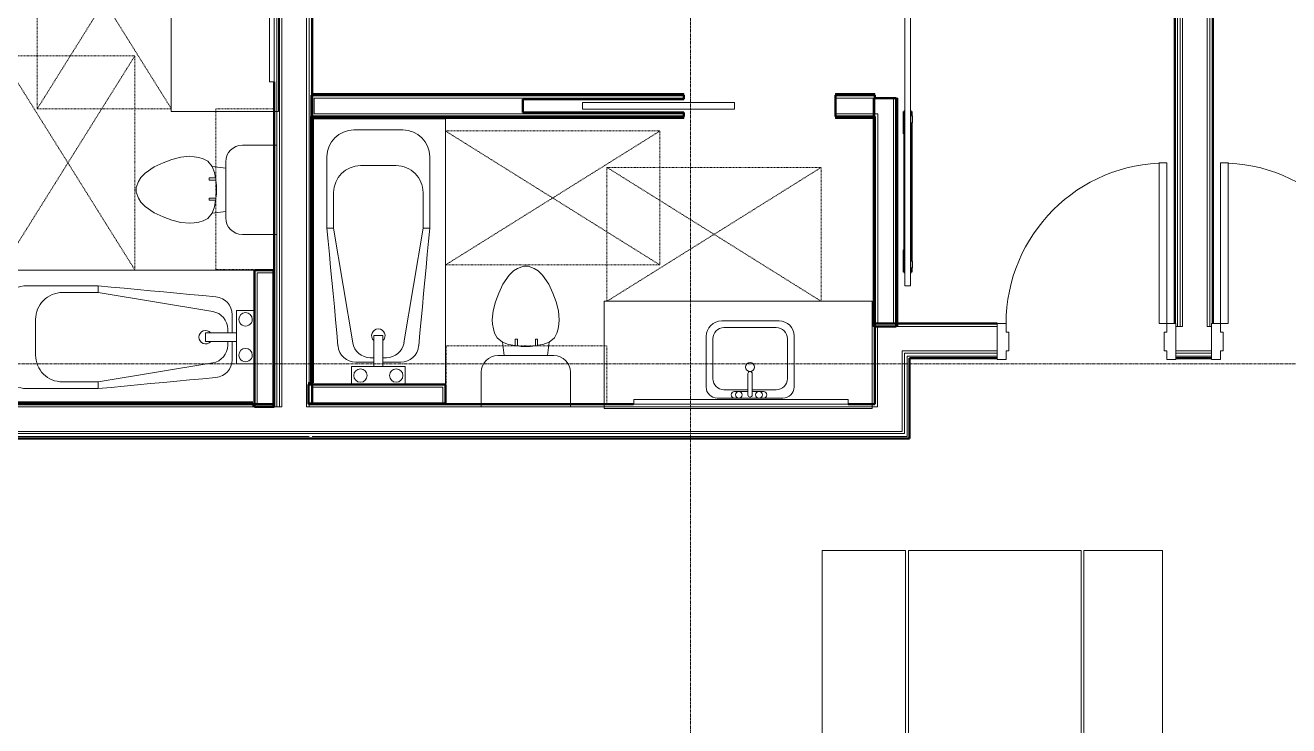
# Model space of a CAD drawing. Header units: inches. Extents: x -4218 to -1830, y 9756 to 12426.
# Drawn here: x -2976.3 to -2693.4, y 10386.1 to 10543 of the extents above; entities that cross this region are included whole.
import ezdxf

# ---------------------------------------------------------------- set-up
doc = ezdxf.new("R2010")
doc.units = ezdxf.units.IN
doc.header["$MEASUREMENT"] = 0
doc.linetypes.add('Dash', pattern=[0.25, 0.125, -0.125])
doc.linetypes.add('Grid Line 1_2_', pattern=[0.875, 0.5, -0.125, 0.125, -0.125])
for name, color, linetype, lineweight in [('0-1', 7, 'Continuous', 5), ('0-2', 252, 'Continuous', 9), ('0-3', 7, 'Continuous', 9), ('A-DOOR-1', 7, 'Continuous', 9), ('A-DOOR-2', 50, 'Continuous', 20), ('A-DOOR-3', 250, 'Continuous', 50), ('A-DOOR-FRAM-1', 50, 'Continuous', 20), ('A-FLOR-3', 7, 'Continuous', 9), ('A-GENM-HDLN-1', 7, 'Dash', 9), ('A-GENM-HDLN-2', 252, 'Dash', 9), ('A-WALL-1', 250, 'Continuous', 50), ('A-WALL-2', 10, 'Continuous', 13), ('A-WALL-3', 253, 'Continuous', 9), ('A-WALL-4', 254, 'Continuous', 9), ('A-WALL-5', 252, 'Continuous', 9), ('A-WALL-6', 7, 'Continuous', 9), ('I-WALL-1', 250, 'Continuous', 50), ('I-WALL-2', 254, 'Continuous', 9), ('I-WALL-3', 253, 'Continuous', 9), ('I-WALL-4', 252, 'Continuous', 9), ('P-SANR-FIXT-1', 7, 'Continuous', 9), ('P-SANR-FIXT-2', 252, 'Continuous', 9), ('P-SANR-FIXT-3', 253, 'Continuous', 9), ('P-SANR-FIXT-5', 254, 'Continuous', 9), ('Q-CASE-2', 252, 'Continuous', 9), ('Q-CASE-3', 7, 'Continuous', 9), ('Q-CASE-5', 254, 'Continuous', 9), ('Q-CASE-6', 7, 'Dash', 9), ('S-GRID-1', 1, 'Grid Line 1_2_', 9)]:
    doc.layers.add(name, color=color, linetype=linetype, lineweight=lineweight)

# ---------------------------------------------------------------- blocks, each defined once
blk = doc.blocks.new('Basic Wall _ INT - W4BØF - _5_8 GYP - 2X4 WOOD_BATT_ - 5_8 GYP_ - ___-2701679-BACKGROUND - 1ST FLOOR')
at = {"layer": 'A-WALL-3'}
for p, q in [((-2786.49, 10566.01), (-2786.2, 10566.01)), ((-2786.2, 10566.01), (-2786.19, 10566.01)), ((-2786.2, 10566.01), (-2786.2, 10566.01)), ((-2786.19, 10566.01), (-2786.14, 10566.01)), ((-2786.42, 10565.86), (-2786.42, 10565.81)), ((-2786.42, 10565.79), (-2786.42, 10565.72)), ((-2786.42, 10565.69), (-2786.42, 10565.6)), ((-2786.49, 10526.66), (-2786.28, 10526.66)), ((-2786.42, 10526.66), (-2786.42, 10523.16)), ((-2786.28, 10526.66), (-2786.2, 10526.66)), ((-2786.2, 10526.66), (-2786.12, 10526.66)), ((-2786.2, 10526.66), (-2786.2, 10526.66)), ((-2786.12, 10526.66), (-2786.07, 10526.66)), ((-2786.07, 10522.54), (-2786.07, 10526.66)), ((-2786.42, 10523.14), (-2786.42, 10522.54)), ((-2786.42, 10522.39), (-2786.42, 10522.34)), ((-2786.42, 10522.34), (-2786.42, 10522.25)), ((-2786.42, 10522.25), (-2786.42, 10522.13)), ((-2786.07, 10475.54), (-2786.12, 10475.54)), ((-2786.07, 10475.54), (-2786.07, 10476.14))]:
    blk.add_line(p, q, dxfattribs=at)
at = {"layer": 'A-WALL-4'}
for p, q in [((-2786.42, 10566.01), (-2786.49, 10566.01)), ((-2786.28, 10566.01), (-2786.42, 10566.01)), ((-2786.21, 10566.01), (-2786.28, 10566.01)), ((-2786.07, 10566.01), (-2786.1, 10566.01)), ((-2786.42, 10526.66), (-2786.49, 10526.66)), ((-2786.28, 10526.66), (-2786.42, 10526.66)), ((-2786.21, 10526.66), (-2786.28, 10526.66)), ((-2786.07, 10526.66), (-2786.1, 10526.66)), ((-2786.1, 10475.54), (-2786.07, 10475.54))]:
    blk.add_line(p, q, dxfattribs=at)
at = {"layer": 'A-WALL-5'}
for p, q in [((-2786.14, 10566.01), (-2786.12, 10566.01)), ((-2786.12, 10566.01), (-2786.07, 10566.01)), ((-2786.07, 10562.66), (-2786.07, 10566.01)), ((-2786.49, 10565.86), (-2786.49, 10565.81)), ((-2786.49, 10565.79), (-2786.49, 10565.72)), ((-2786.49, 10565.7), (-2786.49, 10565.6)), ((-2786.42, 10565.6), (-2786.42, 10562.66)), ((-2786.49, 10562.66), (-2786.42, 10562.66)), ((-2786.42, 10562.66), (-2786.28, 10562.66)), ((-2786.28, 10562.66), (-2786.21, 10562.66)), ((-2786.1, 10562.66), (-2786.07, 10562.66)), ((-2786.49, 10526.66), (-2786.49, 10523.16)), ((-2786.2, 10526.66), (-2786.2, 10523.16)), ((-2786.49, 10523.14), (-2786.49, 10522.54)), ((-2786.49, 10522.39), (-2786.49, 10522.34)), ((-2786.49, 10522.34), (-2786.49, 10522.25)), ((-2786.49, 10522.25), (-2786.49, 10522.13)), ((-2786.42, 10522.13), (-2786.42, 10475.54)), ((-2786.2, 10523.16), (-2786.2, 10522.54)), ((-2786.07, 10476.16), (-2786.07, 10522.54)), ((-2786.49, 10475.54), (-2786.42, 10475.54)), ((-2786.42, 10475.54), (-2786.28, 10475.54)), ((-2786.28, 10475.54), (-2786.21, 10475.54))]:
    blk.add_line(p, q, dxfattribs=at)
at = {"layer": 'A-WALL-6'}
for p, q in [((-2786.2, 10566.01), (-2786.2, 10562.66)), ((-2786.49, 10565.6), (-2786.49, 10562.66)), ((-2786.2, 10562.66), (-2786.49, 10562.66)), ((-2786.12, 10562.66), (-2786.2, 10562.66)), ((-2786.07, 10562.66), (-2786.12, 10562.66)), ((-2786.49, 10522.13), (-2786.49, 10475.54)), ((-2786.2, 10522.54), (-2786.2, 10475.54)), ((-2786.2, 10475.54), (-2786.49, 10475.54)), ((-2786.12, 10475.54), (-2786.2, 10475.54))]:
    blk.add_line(p, q, dxfattribs=at)
blk = doc.blocks.new('Basic Wall _ INT - W4BØF - _5_8 GYP - 2X4 WOOD_BATT_ - 5_8 GYP_ - ___-2701680-BACKGROUND - 1ST FLOOR')
at = {"layer": 'A-WALL-3'}
for p, q in [((-2781.26, 10566.01), (-2781.24, 10566.01)), ((-2781.24, 10566.01), (-2781.2, 10566.01)), ((-2781.2, 10566.01), (-2781.2, 10566.01)), ((-2781.2, 10566.01), (-2780.91, 10566.01)), ((-2780.97, 10565.78), (-2780.97, 10565.72)), ((-2780.97, 10565.68), (-2780.97, 10565.6)), ((-2781.32, 10475.54), (-2781.32, 10476.16)), ((-2781.28, 10475.54), (-2781.32, 10475.54)), ((-2781.22, 10475.54), (-2781.28, 10475.54)), ((-2781.21, 10475.54), (-2781.22, 10475.54)), ((-2781.2, 10475.54), (-2781.21, 10475.54)), ((-2781.18, 10475.54), (-2781.2, 10475.54)), ((-2781.12, 10475.54), (-2781.18, 10475.54)), ((-2780.91, 10475.54), (-2781.12, 10475.54)), ((-2780.97, 10476.16), (-2780.97, 10475.54))]:
    blk.add_line(p, q, dxfattribs=at)
at = {"layer": 'A-WALL-4'}
for p, q in [((-2781.3, 10566.01), (-2781.32, 10566.01)), ((-2781.12, 10566.01), (-2781.18, 10566.01)), ((-2780.97, 10566.01), (-2781.12, 10566.01)), ((-2780.91, 10566.01), (-2780.97, 10566.01)), ((-2781.32, 10475.54), (-2781.3, 10475.54)), ((-2781.18, 10475.54), (-2781.12, 10475.54)), ((-2781.12, 10475.54), (-2780.97, 10475.54)), ((-2780.97, 10475.54), (-2780.91, 10475.54))]:
    blk.add_line(p, q, dxfattribs=at)
at = {"layer": 'A-WALL-5'}
for p, q in [((-2781.32, 10566.01), (-2781.28, 10566.01)), ((-2781.32, 10562.66), (-2781.32, 10566.01)), ((-2781.28, 10566.01), (-2781.26, 10566.01)), ((-2780.97, 10565.6), (-2780.97, 10562.66)), ((-2780.91, 10565.78), (-2780.91, 10565.72)), ((-2780.91, 10565.68), (-2780.91, 10565.6)), ((-2781.32, 10562.66), (-2781.3, 10562.66)), ((-2781.18, 10562.66), (-2781.12, 10562.66)), ((-2781.12, 10562.66), (-2780.97, 10562.66)), ((-2780.97, 10562.66), (-2780.91, 10562.66)), ((-2781.3, 10526.66), (-2781.32, 10526.66)), ((-2781.32, 10476.16), (-2781.32, 10526.66)), ((-2781.12, 10526.66), (-2781.18, 10526.66)), ((-2780.97, 10526.66), (-2781.12, 10526.66)), ((-2780.91, 10526.66), (-2780.97, 10526.66)), ((-2780.97, 10526.66), (-2780.97, 10476.16)), ((-2781.2, 10475.54), (-2781.2, 10476.16)), ((-2780.91, 10476.16), (-2780.91, 10475.54))]:
    blk.add_line(p, q, dxfattribs=at)
at = {"layer": 'A-WALL-6'}
for p, q in [((-2781.2, 10562.66), (-2781.2, 10566.01)), ((-2780.91, 10565.6), (-2780.91, 10562.66)), ((-2781.28, 10562.66), (-2781.32, 10562.66)), ((-2781.2, 10562.66), (-2781.28, 10562.66)), ((-2780.91, 10562.66), (-2781.2, 10562.66)), ((-2781.32, 10526.66), (-2781.28, 10526.66)), ((-2781.28, 10526.66), (-2781.2, 10526.66)), ((-2781.2, 10476.16), (-2781.2, 10526.66)), ((-2781.2, 10526.66), (-2780.91, 10526.66)), ((-2780.91, 10526.66), (-2780.91, 10476.16))]:
    blk.add_line(p, q, dxfattribs=at)
blk = doc.blocks.new('Basic Wall _ INT - W4BØF - _5_8 GYP - 2X4 WOOD_BATT_ - 5_8 GYP_ - ___-2701682-BACKGROUND - 1ST FLOOR')
at = {"layer": 'A-WALL-3'}
for p, q in [((-2786.49, 10522.19), (-2786.38, 10522.19)), ((-2786.37, 10522.19), (-2786.28, 10522.19)), ((-2786.28, 10522.19), (-2786.22, 10522.19)), ((-2786.07, 10522.48), (-2786.07, 10522.42)), ((-2786.07, 10522.42), (-2786.07, 10522.41)), ((-2786.07, 10522.41), (-2786.07, 10522.13))]:
    blk.add_line(p, q, dxfattribs=at)
at = {"layer": 'A-WALL-4'}
for p, q in [((-2786.07, 10522.52), (-2786.07, 10522.54)), ((-2786.07, 10522.34), (-2786.07, 10522.4)), ((-2786.07, 10522.19), (-2786.07, 10522.33)), ((-2786.07, 10522.13), (-2786.07, 10522.19))]:
    blk.add_line(p, q, dxfattribs=at)
at = {"layer": 'A-WALL-5'}
for p, q in [((-2828.87, 10522.54), (-2882.23, 10522.54)), ((-2882.23, 10522.19), (-2828.87, 10522.19)), ((-2828.87, 10522.52), (-2828.87, 10522.54)), ((-2828.87, 10522.34), (-2828.87, 10522.4)), ((-2828.87, 10522.19), (-2828.87, 10522.33)), ((-2828.87, 10522.13), (-2828.87, 10522.19)), ((-2794.87, 10522.54), (-2794.87, 10522.52)), ((-2786.07, 10522.54), (-2794.87, 10522.54)), ((-2794.87, 10522.4), (-2794.87, 10522.34)), ((-2794.87, 10522.33), (-2794.87, 10522.19)), ((-2794.87, 10522.19), (-2794.87, 10522.13)), ((-2794.87, 10522.19), (-2786.49, 10522.19)), ((-2786.49, 10522.13), (-2786.38, 10522.13)), ((-2786.37, 10522.13), (-2786.28, 10522.13)), ((-2786.28, 10522.13), (-2786.22, 10522.13)), ((-2786.07, 10522.54), (-2786.07, 10522.5)), ((-2786.07, 10522.5), (-2786.07, 10522.48))]:
    blk.add_line(p, q, dxfattribs=at)
at = {"layer": 'A-WALL-6'}
for p, q in [((-2882.23, 10522.41), (-2828.87, 10522.41)), ((-2882.23, 10522.13), (-2828.87, 10522.13)), ((-2828.87, 10522.54), (-2828.87, 10522.5)), ((-2828.87, 10522.5), (-2828.87, 10522.41)), ((-2828.87, 10522.41), (-2828.87, 10522.13)), ((-2794.87, 10522.5), (-2794.87, 10522.54)), ((-2794.87, 10522.41), (-2794.87, 10522.5)), ((-2794.87, 10522.41), (-2786.07, 10522.41)), ((-2794.87, 10522.13), (-2794.87, 10522.41)), ((-2794.87, 10522.13), (-2786.49, 10522.13))]:
    blk.add_line(p, q, dxfattribs=at)
blk = doc.blocks.new('Basic Wall _ INT - W4BØF - _5_8 GYP - 2X4 WOOD_BATT_ - 5_8 GYP_ - ___-2701681-BACKGROUND - 1ST FLOOR')
at = {"layer": 'A-WALL-3'}
for p, q in [((-2912.2, 10527.7), (-2912.2, 10527.64)), ((-2912.2, 10527.64), (-2912.2, 10527.5)), ((-2912.2, 10527.64), (-2912.07, 10527.64)), ((-2912.2, 10527.49), (-2912.2, 10527.43)), ((-2912.2, 10527.31), (-2912.2, 10527.29)), ((-2912.07, 10527.29), (-2912.2, 10527.29))]:
    blk.add_line(p, q, dxfattribs=at)
at = {"layer": 'A-WALL-5'}
for p, q in [((-2912.2, 10527.41), (-2912.2, 10527.7)), ((-2912.2, 10527.7), (-2912.07, 10527.7)), ((-2912.07, 10527.41), (-2912.2, 10527.41)), ((-2912.2, 10527.33), (-2912.2, 10527.41)), ((-2912.2, 10527.29), (-2912.2, 10527.33)), ((-2912.07, 10527.64), (-2828.87, 10527.64)), ((-2828.87, 10527.29), (-2912.07, 10527.29)), ((-2828.87, 10527.64), (-2828.87, 10527.7)), ((-2828.87, 10527.5), (-2828.87, 10527.64)), ((-2828.87, 10527.43), (-2828.87, 10527.49)), ((-2828.87, 10527.29), (-2828.87, 10527.31)), ((-2794.87, 10527.7), (-2794.87, 10527.64)), ((-2794.87, 10527.64), (-2794.87, 10527.5)), ((-2794.87, 10527.64), (-2786.07, 10527.64)), ((-2794.87, 10527.49), (-2794.87, 10527.43)), ((-2794.87, 10527.31), (-2794.87, 10527.29)), ((-2786.07, 10527.29), (-2794.87, 10527.29)), ((-2786.07, 10527.64), (-2786.07, 10527.7)), ((-2786.07, 10527.5), (-2786.07, 10527.64)), ((-2786.07, 10527.43), (-2786.07, 10527.49)), ((-2786.07, 10527.29), (-2786.07, 10527.31))]:
    blk.add_line(p, q, dxfattribs=at)
at = {"layer": 'A-WALL-6'}
for p, q in [((-2912.07, 10527.7), (-2828.87, 10527.7)), ((-2828.87, 10527.41), (-2912.07, 10527.41)), ((-2828.87, 10527.7), (-2828.87, 10527.41)), ((-2828.87, 10527.41), (-2828.87, 10527.33)), ((-2828.87, 10527.33), (-2828.87, 10527.29)), ((-2794.87, 10527.41), (-2794.87, 10527.7)), ((-2794.87, 10527.7), (-2786.07, 10527.7)), ((-2786.07, 10527.41), (-2794.87, 10527.41)), ((-2794.87, 10527.33), (-2794.87, 10527.41)), ((-2794.87, 10527.29), (-2794.87, 10527.33)), ((-2786.07, 10527.7), (-2786.07, 10527.41)), ((-2786.07, 10527.41), (-2786.07, 10527.33)), ((-2786.07, 10527.33), (-2786.07, 10527.29))]:
    blk.add_line(p, q, dxfattribs=at)
blk = doc.blocks.new('BARN - FLUSH - 3-0 x 7-0 BARN DOOR-2961666-BACKGROUND - 1ST FLOOR')
at = {"layer": 'A-DOOR-1'}
for p, q in [((21, -4.32), (-60, -4.32)), ((-60, -4.95), (-60, -4.32)), ((-60, -5.57), (-60, -4.95)), ((-60, -5.57), (21, -5.57)), ((-52, -4.07), (-26, -4.07)), ((21, -4.32), (21, -4.95)), ((21, -4.95), (21, -5.57)), ((-54.5, -5.67), (-56, -5.67)), ((-56, -5.67), (-56, -6)), ((-54.5, -6), (-56, -6)), ((-54.5, -6), (-54.5, -5.67)), ((-23.5, -6), (-23.5, -5.67)), ((-22, -5.67), (-23.5, -5.67)), ((-22, -6), (-23.5, -6)), ((-22, -5.67), (-22, -6))]:
    blk.add_line(p, q, dxfattribs=at)
at = {"layer": 'A-DOOR-3'}
for p, q in [((-52, -4.07), (-57, -4.07)), ((-57, -4.07), (-57, -4.32)), ((-57, -5.57), (-57, -5.82)), ((-52, -4.33), (-52, -4.07)), ((-21, -4.07), (-26, -4.07)), ((-26, -4.07), (-26, -4.32)), ((-21, -4.32), (-21, -4.07)), ((-21, -5.82), (-21, -5.57)), ((-57, -5.82), (-56, -5.82)), ((-54.5, -5.82), (-23.5, -5.82)), ((-22, -5.82), (-21, -5.82))]:
    blk.add_line(p, q, dxfattribs=at)
blk = doc.blocks.new('POCKET - FLUSH - 2-10 x 6-8-2882530-BACKGROUND - 1ST FLOOR')
at = {"layer": 'A-DOOR-2'}
for p, q in [((-39.67, -0.75), (-39.67, 0.75)), ((-39.67, 0.75), (-5.67, 0.75)), ((-5.67, 0.75), (-5.67, -0.75)), ((-5.67, -0.75), (-39.67, -0.75))]:
    blk.add_line(p, q, dxfattribs=at)
blk = doc.blocks.new('Toilet-Domestic-3D - Toilet-Domestic-3D-V116-BACKGROUND - 1ST FLOOR')
at = {"layer": 'P-SANR-FIXT-1'}
for p, q in [((-9.98, 11.75), (-9.98, 18.85)), ((9.98, 18.85), (9.98, 11.75)), ((6.25, 8.02), (-6.25, 8.02)), ((-4.86, 8.02), (-5.21, 5)), ((-2.65, 5.71), (-3.84, 5.5)), ((-1, 6), (-2.16, 5.8)), ((1, 6), (-1, 6)), ((1.85, 5.85), (1, 6)), ((3.84, 5.5), (2.34, 5.76)), ((4.86, 8.02), (5.21, 5)), ((-6.97, 3), (-7.24, 2)), ((-6.4, 4), (-6.97, 3)), ((-5.21, 5), (-6.4, 4)), ((-3.84, 5.5), (-5.21, 5)), ((5.21, 5), (3.84, 5.5)), ((6.4, 4), (5.21, 5)), ((6.97, 3), (6.4, 4)), ((7.24, 2), (6.97, 3)), ((-7.41, 1), (-7.5, 0)), ((-7.24, 2), (-7.41, 1)), ((7.41, 1), (7.24, 2)), ((7.5, 0), (7.41, 1)), ((-7.5, 0), (-7.33, -1.99)), ((-7.33, -1.99), (-6.79, -4)), ((6.79, -4), (7.33, -1.99)), ((7.33, -1.99), (7.5, 0)), ((-6.79, -4), (-6.06, -6)), ((6.06, -6), (6.79, -4)), ((-6.06, -6), (-5.13, -8)), ((-5.13, -8), (-3.74, -10)), ((3.74, -10), (5.13, -8)), ((5.13, -8), (6.06, -6)), ((-3.74, -10), (-2.74, -11)), ((-2.74, -11), (-1.87, -11.5)), ((1.87, -11.5), (2.74, -11)), ((2.74, -11), (3.74, -10)), ((-1.87, -11.5), (-0.5, -12)), ((-0.5, -12), (0.5, -12)), ((0.5, -12), (1.87, -11.5))]:
    blk.add_line(p, q, dxfattribs=at)
for centre, start, end in [((-6.25, 11.75), 180, 270), ((6.25, 11.75), 270, 360)]:
    blk.add_arc(centre, 3.73, start, end, dxfattribs=at)
at = {"layer": 'P-SANR-FIXT-2'}
for p, q in [((-9.98, 18.85), (-9.98, 19.48)), ((9.98, 19.48), (9.98, 18.85))]:
    blk.add_line(p, q, dxfattribs=at)
at = {"layer": 'P-SANR-FIXT-3'}
blk.add_line((-9.98, 19.48), (9.98, 19.48), dxfattribs=at)
blk = doc.blocks.new('Bath Vanity - Bath Vanity 60_-3150019-BACKGROUND - 1ST FLOOR')
at = {"layer": 'Q-CASE-2'}
for p, q in [((-29.26, 1), (-29.26, 0)), ((30.74, 0), (30.74, 1)), ((-29.26, 0), (30.74, 0))]:
    blk.add_line(p, q, dxfattribs=at)
at = {"layer": 'Q-CASE-3'}
for p, q in [((30.74, 24), (-29.26, 24)), ((-29.26, 24), (-29.26, 1)), ((30.74, 1), (30.74, 24))]:
    blk.add_line(p, q, dxfattribs=at)
blk = doc.blocks.new('Bath Tub - Maestro - 60_x30_-V117-BACKGROUND - 1ST FLOOR')
at = {"layer": 'P-SANR-FIXT-1'}
for p, q in [((35, 26.5), (51, 26.5)), ((35, 26.5), (35, 25)), ((35, 25), (9.35, 20.74)), ((43, 25), (35, 25)), ((4, 21), (0.37, 21)), ((4, 16), (4, 21)), ((5, 16), (5, 20.04)), ((49, 11), (49, 19)), ((4, 14), (4, 16)), ((4, 16), (10.94, 16)), ((6, 16.8), (6, 16)), ((10.94, 14), (10.94, 16)), ((4, 9), (4, 14)), ((10.94, 14), (4, 14)), ((5, 9.96), (5, 14)), ((6, 14), (6, 13.2)), ((0.37, 9), (4, 9)), ((9.35, 9.26), (35, 5)), ((35, 3.5), (35, 5)), ((35, 5), (43, 5)), ((51, 3.5), (35, 3.5)), ((0.37, 0), (55.62, 0))]:
    blk.add_line(p, q, dxfattribs=at)
at = {"layer": 'P-SANR-FIXT-1', "flags": 128}
for points in [[(8.63, 24.03), (11.56, 24.3), (14.49, 24.58), (17.42, 24.85), (20.35, 25.13), (23.28, 25.4), (26.21, 25.68), (29.14, 25.95), (32.07, 26.23), (35, 26.5)], [(35, 3.5), (32.07, 3.77), (29.14, 4.05), (26.21, 4.32), (23.28, 4.6), (20.35, 4.87), (17.42, 5.15), (14.49, 5.42), (11.56, 5.7), (8.63, 5.97)]]:
    blk.add_lwpolyline(points, dxfattribs=at)
at = {"layer": 'P-SANR-FIXT-1'}
for centre, radius, start, end in [((51, 20.5), 6, 38.985, 90), ((9, 20.04), 4, 95.3558, 180), ((43, 19), 6, 360, 90), ((2, 19), 1.5, 360, 180), ((10, 16.8), 4, 99.4223, 180), ((2, 19), 1.5, 180, 360), ((10.94, 15), 1.5, 360, 137.9289), ((10.94, 15), 1.5, 222.0711, 360), ((2, 11), 1.5, 360, 180), ((10, 13.2), 4, 180, 260.5777), ((2, 11), 1.5, 180, 360), ((9, 9.96), 4, 180, 264.6442), ((43, 11), 6, 270, 0), ((51, 9.5), 6, 270, 320)]:
    blk.add_arc(centre, radius, start, end, dxfattribs=at)
at = {"layer": 'P-SANR-FIXT-2'}
for p, q in [((0.37, 21), (0, 21)), ((57, 20.5), (57, 9.5)), ((0, 9), (0.37, 9)), ((0, 0), (0.37, 0)), ((55.62, 0), (59.62, 0))]:
    blk.add_line(p, q, dxfattribs=at)
for centre, start, end in [((51, 20.5), 30.198, 38.985), ((51, 20.5), 0, 30), ((51, 9.5), 320.4789, 360)]:
    blk.add_arc(centre, 6, start, end, dxfattribs=at)
at = {"layer": 'P-SANR-FIXT-3'}
for p, q in [((55.62, 30), (0, 30)), ((0, 29.97), (0, 21)), ((60, 0), (60, 29.97)), ((0, 21), (0, 9)), ((0, 9), (0, 0)), ((59.62, 0), (60, 0))]:
    blk.add_line(p, q, dxfattribs=at)
at = {"layer": 'P-SANR-FIXT-5'}
for p, q in [((56.22, 30), (55.62, 30)), ((59.75, 30), (56.25, 30)), ((60, 30), (59.78, 30)), ((0, 21), (0, 9))]:
    blk.add_line(p, q, dxfattribs=at)
blk = doc.blocks.new('ADA Clearances - 30_x48_-V118-BACKGROUND - 1ST FLOOR')
at = {"layer": 'A-GENM-HDLN-1'}
for p, q in [((15, -24), (-15, 24)), ((13.86, 24), (-15, 24)), ((-15, 24), (-15, -24)), ((-15, -24), (13.86, 22.18)), ((15, -24), (15, -6.68)), ((-15, -24), (15, -24))]:
    blk.add_line(p, q, dxfattribs=at)
at = {"layer": 'A-GENM-HDLN-2'}
for p, q in [((13.86, 22.18), (15, 24)), ((15, 24), (13.86, 24)), ((15, -6.68), (15, 24))]:
    blk.add_line(p, q, dxfattribs=at)
blk = doc.blocks.new('ADA Clearances - 30_x48_-V119-BACKGROUND - 1ST FLOOR')
at = {"layer": 'A-GENM-HDLN-1'}
for p, q in [((15, -24), (-15, 24)), ((-15, -24), (15, 24)), ((15, 24), (-15, 24)), ((15, -24), (15, 24)), ((-15, -24), (15, -24))]:
    blk.add_line(p, q, dxfattribs=at)
blk = doc.blocks.new('BATHROOM MIRROR - BATHROOM MIRROR 48_-3123886-BACKGROUND - 1ST FLOOR')
at = {"layer": 'Q-CASE-3'}
for p, q in [((-23.26, -23), (24.74, -23)), ((-23.26, -23), (-23.26, -24)), ((24.74, -24), (-23.26, -24)), ((24.74, -24), (24.74, -23))]:
    blk.add_line(p, q, dxfattribs=at)
at = {"layer": 'Q-CASE-5'}
blk.add_line((21.74, -24), (-20.26, -24), dxfattribs=at)
blk = doc.blocks.new('300 Series Wall Hung Cabinet_326 - 36_-2909953-BACKGROUND - 1ST FLOOR')
at = {"layer": 'Q-CASE-3'}
for p, q in [((-2.01, 14.69), (-2.5, 14.69)), ((-2.5, 14.69), (-2.5, 13.19)), ((-2.01, 13.19), (-2.01, 14.69)), ((2.49, 14.69), (2, 14.69)), ((2, 14.69), (2, 13.19)), ((2.49, 13.19), (2.49, 14.69)), ((-2.01, 13.19), (-2.5, 13.19)), ((2.49, 13.19), (2, 13.19))]:
    blk.add_line(p, q, dxfattribs=at)
at = {"layer": 'Q-CASE-6'}
for p, q in [((-18, 0.19), (-18, 13.19)), ((-18, 13.19), (18, 13.19)), ((18, 13.19), (18, 0.19)), ((18, 0.19), (-18, 0.19))]:
    blk.add_line(p, q, dxfattribs=at)
blk = doc.blocks.new('Basic Wall _ INT - W4FØF - INT - _5_8 GYP - 2X4 WOOD_BATT__ - ___-3084600-BACKGROUND - 1ST FLOOR')
at = {"layer": 'A-WALL-3'}
for p, q in [((-2925.15, 10457.54), (-2925.36, 10457.54)), ((-2925.3, 10458.13), (-2925.3, 10457.54)), ((-2925.09, 10457.54), (-2925.15, 10457.54)), ((-2925.07, 10457.54), (-2925.09, 10457.54)), ((-2924.99, 10457.54), (-2925.07, 10457.54)), ((-2924.95, 10457.54), (-2924.99, 10457.54)), ((-2924.95, 10457.54), (-2924.95, 10458.13))]:
    blk.add_line(p, q, dxfattribs=at)
at = {"layer": 'A-WALL-4'}
for p, q in [((-2925.36, 10457.54), (-2925.3, 10457.54)), ((-2925.3, 10457.54), (-2925.15, 10457.54)), ((-2925.15, 10457.54), (-2925.09, 10457.54)), ((-2924.97, 10457.54), (-2924.95, 10457.54))]:
    blk.add_line(p, q, dxfattribs=at)
at = {"layer": 'A-WALL-5'}
for p, q in [((-2925.3, 10488.16), (-2925.36, 10488.16)), ((-2925.15, 10488.16), (-2925.3, 10488.16)), ((-2925.09, 10488.16), (-2925.15, 10488.16)), ((-2924.95, 10488.16), (-2924.97, 10488.16)), ((-2925.36, 10458.13), (-2925.36, 10457.54)), ((-2925.07, 10458.13), (-2925.07, 10457.54))]:
    blk.add_line(p, q, dxfattribs=at)
at = {"layer": 'A-WALL-6'}
for p, q in [((-2925.36, 10488.16), (-2925.07, 10488.16)), ((-2925.07, 10488.16), (-2924.99, 10488.16)), ((-2924.99, 10488.16), (-2924.95, 10488.16))]:
    blk.add_line(p, q, dxfattribs=at)
blk = doc.blocks.new('M_Sink Vanity-Square - 500 x 440mm-1372835-BACKGROUND - 1ST FLOOR')
at = {"layer": 'P-SANR-FIXT-1'}
for p, q in [((-5.72, 10.23), (7.14, 10.23)), ((-5.22, 8.73), (6.46, 8.73)), ((-9.22, -4.59), (-9.22, 6.73)), ((-7.72, -2.72), (-7.72, 6.23)), ((8.96, 6.23), (8.96, -2.72)), ((10.46, 6.91), (10.46, -4.59)), ((0.12, -6.33), (0.12, -1.59)), ((1.12, -6.33), (1.12, -1.59)), ((0.12, -5.22), (-5.22, -5.22)), ((-2.88, -5.59), (0.12, -5.59)), ((6.46, -5.22), (1.12, -5.22)), ((1.12, -5.59), (3.62, -5.59)), ((7.96, -7.09), (-6.72, -7.09)), ((3.62, -7.09), (-2.88, -7.09))]:
    blk.add_line(p, q, dxfattribs=at)
for centre, radius, start, end in [((-5.72, 6.73), 3.5, 90, 180), ((-5.22, 6.23), 2.5, 90, 180), ((6.46, 6.23), 2.5, 360, 90), ((7.14, 6.91), 3.32, 360, 90), ((0.62, -0.13), 1, 360, 180), ((-5.22, -2.72), 2.5, 180, 270), ((0.62, -0.13), 1, 180, 0), ((0.62, -1.59), 0.5, 360, 180), ((6.46, -2.72), 2.5, 270, 360), ((-6.72, -4.59), 2.5, 180, 270), ((-2.88, -6.34), 0.75, 90, 270), ((-1.88, -6.34), 0.75, 360, 180), ((2.62, -6.34), 0.75, 0, 180), ((3.62, -6.34), 0.75, 270, 90), ((7.96, -4.59), 2.5, 270, 0), ((-1.88, -6.34), 0.75, 180, 0), ((0.62, -6.33), 0.5, 180, 0), ((2.62, -6.34), 0.75, 180, 0)]:
    blk.add_arc(centre, radius, start, end, dxfattribs=at)
blk = doc.blocks.new('Bath Vanity - Bath Vanity 60_-V139-BACKGROUND - 1ST FLOOR')
at = {"layer": 'Q-CASE-2'}
for p, q in [((-29.26, 1), (-29.26, 0)), ((30.74, 0.38), (30.74, 1)), ((30.74, 0), (30.74, 0.35)), ((-29.26, 0), (30.74, 0))]:
    blk.add_line(p, q, dxfattribs=at)
at = {"layer": 'Q-CASE-3'}
for p, q in [((30.74, 24), (-29.26, 24)), ((-29.26, 24), (-29.26, 1)), ((30.74, 1), (30.74, 24))]:
    blk.add_line(p, q, dxfattribs=at)
blk = doc.blocks.new('Bath Tub - Maestro - 60_x30_-V140-BACKGROUND - 1ST FLOOR')
at = {"layer": 'P-SANR-FIXT-1'}
for p, q in [((35, 26.5), (51, 26.5)), ((35, 26.5), (35, 25)), ((35, 25), (9.35, 20.74)), ((43, 25), (35, 25)), ((4, 21), (0.37, 21)), ((4, 16), (4, 21)), ((5, 16), (5, 20.04)), ((57, 20.5), (57, 9.5)), ((49, 11), (49, 19)), ((4, 14), (4, 16)), ((4, 16), (10.94, 16)), ((6, 16.8), (6, 16)), ((10.94, 14), (10.94, 16)), ((4, 9), (4, 14)), ((10.94, 14), (4, 14)), ((5, 9.96), (5, 14)), ((6, 14), (6, 13.2)), ((0.37, 9), (4, 9)), ((9.35, 9.26), (35, 5)), ((35, 3.5), (35, 5)), ((35, 5), (43, 5)), ((51, 3.5), (35, 3.5)), ((0.37, 0), (59.62, 0))]:
    blk.add_line(p, q, dxfattribs=at)
at = {"layer": 'P-SANR-FIXT-1', "flags": 128}
for points in [[(8.63, 24.03), (11.56, 24.3), (14.49, 24.58), (17.42, 24.85), (20.35, 25.13), (23.28, 25.4), (26.21, 25.68), (29.14, 25.95), (32.07, 26.23), (35, 26.5)], [(35, 3.5), (32.07, 3.77), (29.14, 4.05), (26.21, 4.32), (23.28, 4.6), (20.35, 4.87), (17.42, 5.15), (14.49, 5.42), (11.56, 5.7), (8.63, 5.97)]]:
    blk.add_lwpolyline(points, dxfattribs=at)
at = {"layer": 'P-SANR-FIXT-1'}
for centre, radius, start, end in [((51, 20.5), 6, 360, 90), ((9, 20.04), 4, 95.3558, 180), ((43, 19), 6, 360, 90), ((2, 19), 1.5, 360, 180), ((10, 16.8), 4, 99.4223, 180), ((2, 19), 1.5, 180, 360), ((10.94, 15), 1.5, 360, 137.9289), ((10.94, 15), 1.5, 222.0711, 360), ((2, 11), 1.5, 360, 180), ((10, 13.2), 4, 180, 260.5777), ((2, 11), 1.5, 180, 360), ((9, 9.96), 4, 180, 264.6442), ((43, 11), 6, 270, 0), ((51, 9.5), 6, 270, 360)]:
    blk.add_arc(centre, radius, start, end, dxfattribs=at)
at = {"layer": 'P-SANR-FIXT-2'}
for p, q in [((0.37, 21), (0, 21)), ((0, 9), (0.37, 9)), ((0, 0), (0.37, 0)), ((59.62, 0), (60, 0))]:
    blk.add_line(p, q, dxfattribs=at)
at = {"layer": 'P-SANR-FIXT-3'}
for p, q in [((60, 30), (0, 30)), ((0, 29.85), (0, 21)), ((60, 0), (60, 29.84)), ((0, 21), (0, 9)), ((0, 9), (0, 0))]:
    blk.add_line(p, q, dxfattribs=at)
at = {"layer": 'P-SANR-FIXT-5'}
for p, q in [((0, 30), (0, 29.85)), ((60, 29.84), (60, 29.95)), ((0, 21), (0, 9))]:
    blk.add_line(p, q, dxfattribs=at)
blk = doc.blocks.new('ADA Clearances - 30_x48_-V8-BACKGROUND - 1ST FLOOR')
at = {"layer": 'A-GENM-HDLN-1'}
for p, q in [((15, -24), (-15, 24)), ((-15, -24), (15, 24)), ((15, 24), (-15, 24)), ((-15, 24), (-15, -24)), ((15, -24), (15, 24)), ((-15, -24), (15, -24))]:
    blk.add_line(p, q, dxfattribs=at)
blk = doc.blocks.new('Basic Wall _ INT - W4FØF - INT - _5_8 GYP - 2X4 WOOD_BATT__ - ___-3091380-BACKGROUND - 1ST FLOOR')
at = {"layer": 'A-WALL-3'}
for p, q in [((-2912.83, 10462.95), (-2912.83, 10462.89)), ((-2912.83, 10462.89), (-2912.83, 10462.75)), ((-2912.23, 10462.89), (-2912.83, 10462.89)), ((-2912.83, 10462.74), (-2912.83, 10462.68)), ((-2912.83, 10462.56), (-2912.83, 10462.54)), ((-2912.83, 10462.54), (-2912.23, 10462.54))]:
    blk.add_line(p, q, dxfattribs=at)
at = {"layer": 'A-WALL-5'}
for p, q in [((-2912.83, 10462.66), (-2912.83, 10462.95)), ((-2912.23, 10462.95), (-2912.83, 10462.95)), ((-2912.23, 10462.66), (-2912.83, 10462.66)), ((-2912.83, 10462.58), (-2912.83, 10462.66)), ((-2912.83, 10462.54), (-2912.83, 10462.58)), ((-2882.2, 10462.89), (-2882.2, 10462.95)), ((-2882.2, 10462.75), (-2882.2, 10462.89)), ((-2882.2, 10462.68), (-2882.2, 10462.74)), ((-2882.2, 10462.54), (-2882.2, 10462.56))]:
    blk.add_line(p, q, dxfattribs=at)
at = {"layer": 'A-WALL-6'}
for p, q in [((-2882.2, 10462.95), (-2882.2, 10462.66)), ((-2882.2, 10462.66), (-2882.2, 10462.58)), ((-2882.2, 10462.58), (-2882.2, 10462.54))]:
    blk.add_line(p, q, dxfattribs=at)
blk = doc.blocks.new('CTR - 1st Phase - Unit Layouts_rvt-1-BACKGROUND - 1ST FLOOR')
at = {"layer": 'A-WALL-1'}
for p, q in [((-2828.87, 10527.29), (-2912.2, 10527.29)), ((-2912.2, 10527.29), (-2912.2, 10526.66)), ((-2912.2, 10526.66), (-2912.2, 10523.16)), ((-2864.87, 10523.41), (-2864.87, 10526.41)), ((-2864.87, 10526.41), (-2828.87, 10526.41)), ((-2828.87, 10526.41), (-2828.87, 10527.29)), ((-2786.07, 10527.29), (-2794.87, 10527.29)), ((-2794.87, 10527.29), (-2794.87, 10522.54)), ((-2786.07, 10526.66), (-2786.07, 10527.29)), ((-2781.32, 10526.66), (-2786.07, 10526.66)), ((-2781.32, 10475.54), (-2781.32, 10526.66)), ((-2912.23, 10522.54), (-2912.23, 10462.54)), ((-2911.86, 10522.54), (-2912.23, 10522.54)), ((-2912.2, 10523.16), (-2912.2, 10522.54)), ((-2912.2, 10522.54), (-2828.87, 10522.54)), ((-2882.23, 10522.54), (-2911.86, 10522.54)), ((-2911.86, 10462.91), (-2911.86, 10522.16)), ((-2911.86, 10522.16), (-2882.23, 10522.16)), ((-2882.23, 10522.16), (-2882.23, 10522.54)), ((-2828.87, 10523.41), (-2864.87, 10523.41)), ((-2828.87, 10522.54), (-2828.87, 10523.41)), ((-2794.87, 10522.54), (-2786.07, 10522.54)), ((-2786.07, 10522.54), (-2786.07, 10475.54)), ((-2924.95, 10488.16), (-2924.95, 10457.54)), ((-2924.32, 10488.16), (-2924.95, 10488.16)), ((-2920.82, 10488.16), (-2924.32, 10488.16)), ((-2920.57, 10488.16), (-2920.82, 10488.16)), ((-2920.57, 10457.54), (-2920.57, 10488.16)), ((-2786.07, 10475.54), (-2785.45, 10475.54)), ((-2785.45, 10475.54), (-2781.95, 10475.54)), ((-2781.95, 10475.54), (-2781.32, 10475.54)), ((-2882.2, 10462.54), (-2912.83, 10462.54)), ((-2912.83, 10462.54), (-2912.83, 10461.91)), ((-2912.83, 10461.91), (-2912.83, 10458.41)), ((-2912.23, 10462.54), (-2911.86, 10462.54)), ((-2882.2, 10461.91), (-2882.2, 10462.54)), ((-2882.2, 10458.41), (-2882.2, 10461.91)), ((-2925.32, 10458.51), (-2984.57, 10458.51)), ((-2924.95, 10458.13), (-2924.95, 10458.51)), ((-2912.83, 10458.41), (-2912.83, 10458.16)), ((-2882.2, 10458.16), (-2882.2, 10458.41)), ((-2984.95, 10458.13), (-2924.95, 10458.13)), ((-2924.95, 10457.54), (-2924.32, 10457.54)), ((-2924.32, 10457.54), (-2920.82, 10457.54)), ((-2920.82, 10457.54), (-2920.57, 10457.54)), ((-2912.83, 10458.16), (-2882.2, 10458.16))]:
    blk.add_line(p, q, dxfattribs=at)
at = {"layer": 'A-WALL-2'}
for p, q in [((-2911.58, 10526.66), (-2911.58, 10523.16)), ((-2911.58, 10526.66), (-2828.87, 10526.66)), ((-2794.87, 10526.66), (-2786.07, 10526.66)), ((-2781.95, 10526.66), (-2781.95, 10476.16)), ((-2911.58, 10523.16), (-2828.87, 10523.16)), ((-2794.87, 10523.16), (-2786.07, 10523.16)), ((-2786.07, 10523.16), (-2785.45, 10523.16)), ((-2785.45, 10523.16), (-2785.45, 10476.16)), ((-2924.32, 10458.16), (-2924.32, 10487.54)), ((-2920.82, 10487.54), (-2924.32, 10487.54)), ((-2920.82, 10488.16), (-2920.82, 10487.54)), ((-2920.82, 10487.54), (-2920.82, 10488.16)), ((-2920.82, 10458.16), (-2920.82, 10487.54)), ((-2785.45, 10476.16), (-2781.95, 10476.16)), ((-2912.2, 10461.91), (-2912.2, 10458.41)), ((-2912.2, 10461.91), (-2882.83, 10461.91)), ((-2882.83, 10458.41), (-2882.83, 10461.91)), ((-2912.2, 10458.41), (-2912.83, 10458.41)), ((-2912.83, 10458.41), (-2912.2, 10458.41)), ((-2912.2, 10458.41), (-2882.83, 10458.41)), ((-2882.2, 10458.41), (-2882.83, 10458.41)), ((-2882.83, 10458.41), (-2882.2, 10458.41)), ((-2924.32, 10458.16), (-2920.82, 10458.16)), ((-2920.82, 10458.16), (-2920.82, 10457.54)), ((-2920.82, 10457.54), (-2920.82, 10458.16))]:
    blk.add_line(p, q, dxfattribs=at)
at = {"layer": 'A-WALL-3'}
for p, q in [((-2912.2, 10522.54), (-2912.2, 10527.29)), ((-2828.87, 10527.29), (-2912.07, 10527.29)), ((-2786.07, 10527.29), (-2794.87, 10527.29)), ((-2781.32, 10476.16), (-2781.32, 10526.66)), ((-2912.23, 10522.54), (-2912.23, 10462.54)), ((-2912.07, 10522.54), (-2911.86, 10522.54)), ((-2882.23, 10522.54), (-2911.86, 10522.54)), ((-2882.23, 10522.54), (-2828.87, 10522.54)), ((-2794.87, 10522.54), (-2786.49, 10522.54)), ((-2786.07, 10522.13), (-2786.07, 10476.16)), ((-2920.57, 10458.16), (-2920.57, 10488.16)), ((-2912.83, 10458.16), (-2912.83, 10462.54)), ((-2911.86, 10462.54), (-2912.08, 10462.54)), ((-2924.95, 10458.51), (-2924.95, 10458.16)), ((-2980.57, 10458.13), (-2924.95, 10458.13)), ((-2912.83, 10458.16), (-2882.2, 10458.16))]:
    blk.add_line(p, q, dxfattribs=at)
at = {"layer": 'A-WALL-4'}
for p, q in [((-2912.07, 10527.29), (-2912.2, 10527.29)), ((-2912.19, 10522.54), (-2912.07, 10522.54)), ((-2786.49, 10522.54), (-2786.38, 10522.54)), ((-2786.37, 10522.54), (-2786.28, 10522.54)), ((-2786.28, 10522.54), (-2786.22, 10522.54)), ((-2786.07, 10522.39), (-2786.07, 10522.13)), ((-2786.07, 10476.14), (-2786.07, 10475.54)), ((-2785.47, 10475.54), (-2786.07, 10475.54)), ((-2781.32, 10475.54), (-2785.45, 10475.54)), ((-2781.32, 10475.54), (-2781.32, 10476.16)), ((-2912.23, 10462.54), (-2912.83, 10462.54)), ((-2912.08, 10462.54), (-2912.23, 10462.54)), ((-2924.95, 10458.13), (-2924.95, 10457.54)), ((-2920.57, 10457.54), (-2924.95, 10457.54)), ((-2920.57, 10457.54), (-2920.57, 10458.16))]:
    blk.add_line(p, q, dxfattribs=at)
at = {"layer": 'A-WALL-5'}
for p, q in [((-2828.87, 10526.41), (-2864.87, 10526.41)), ((-2864.87, 10526.41), (-2864.87, 10523.41)), ((-2828.87, 10527.29), (-2828.87, 10526.41)), ((-2794.87, 10522.54), (-2794.87, 10527.29)), ((-2786.07, 10527.29), (-2786.07, 10526.66)), ((-2786.07, 10526.66), (-2781.32, 10526.66)), ((-2911.86, 10462.91), (-2911.86, 10522.16)), ((-2911.86, 10522.16), (-2882.23, 10522.16)), ((-2882.23, 10522.54), (-2882.23, 10522.16)), ((-2864.87, 10523.41), (-2828.87, 10523.41)), ((-2828.87, 10523.41), (-2828.87, 10522.54)), ((-2924.95, 10488.16), (-2920.57, 10488.16)), ((-2882.2, 10462.54), (-2882.2, 10458.16)), ((-2925.32, 10458.51), (-2980.57, 10458.51))]:
    blk.add_line(p, q, dxfattribs=at)
at = {"layer": '0-2'}
for name, p, rotation in [('Bath Vanity - Bath Vanity 60_-3150019-BACKGROUND - 1ST FLOOR', (-2919.57, 10552.93), 90.00000000017424), ('BATHROOM MIRROR - BATHROOM MIRROR 48_-3123886-BACKGROUND - 1ST FLOOR', (-2944.57, 10553.55), 90.00000000009632), ('ADA Clearances - 30_x48_-V119-BACKGROUND - 1ST FLOOR', (-2958.57, 10548.29), 180), ('BARN - FLUSH - 3-0 x 7-0 BARN DOOR-2961666-BACKGROUND - 1ST FLOOR', (-2783.7, 10544.66), 89.99999999999835), ('ADA Clearances - 30_x48_-V118-BACKGROUND - 1ST FLOOR', (-2966.71, 10512.16), 180), ('300 Series Wall Hung Cabinet_326 - 36_-2909953-BACKGROUND - 1ST FLOOR', (-2920.39, 10506.29), 89.99999999999636), ('Bath Tub - Maestro - 60_x30_-V140-BACKGROUND - 1ST FLOOR', (-2882.23, 10462.54), 90.00000000019064), ('ADA Clearances - 30_x48_-V8-BACKGROUND - 1ST FLOOR', (-2858.2, 10504.3), 90.00000000009425), ('Toilet-Domestic-3D - Toilet-Domestic-3D-V116-BACKGROUND - 1ST FLOOR', (-2939.42, 10506.13), 270.0000000000975), ('ADA Clearances - 30_x48_-V119-BACKGROUND - 1ST FLOOR', (-2822.08, 10496.16), 90.00000000007118), ('Bath Tub - Maestro - 60_x30_-V117-BACKGROUND - 1ST FLOOR', (-2924.95, 10488.13), 180), ('Toilet-Domestic-3D - Toilet-Domestic-3D-V116-BACKGROUND - 1ST FLOOR', (-2864.23, 10477.02), 180)]:
    blk.add_blockref(name, p, dxfattribs=dict(at, rotation=rotation))
for name, p in [('Basic Wall _ INT - W4BØF - _5_8 GYP - 2X4 WOOD_BATT_ - 5_8 GYP_ - ___-2701679-BACKGROUND - 1ST FLOOR', (0, 0)), ('Basic Wall _ INT - W4BØF - _5_8 GYP - 2X4 WOOD_BATT_ - 5_8 GYP_ - ___-2701680-BACKGROUND - 1ST FLOOR', (0, 0)), ('Basic Wall _ INT - W4BØF - _5_8 GYP - 2X4 WOOD_BATT_ - 5_8 GYP_ - ___-2701681-BACKGROUND - 1ST FLOOR', (0, 0)), ('POCKET - FLUSH - 2-10 x 6-8-2882530-BACKGROUND - 1ST FLOOR', (-2811.87, 10524.91)), ('Basic Wall _ INT - W4BØF - _5_8 GYP - 2X4 WOOD_BATT_ - 5_8 GYP_ - ___-2701682-BACKGROUND - 1ST FLOOR', (0, 0)), ('Basic Wall _ INT - W4FØF - INT - _5_8 GYP - 2X4 WOOD_BATT__ - ___-3084600-BACKGROUND - 1ST FLOOR', (0, 0)), ('Bath Vanity - Bath Vanity 60_-V139-BACKGROUND - 1ST FLOOR', (-2817.44, 10457.16)), ('M_Sink Vanity-Square - 500 x 440mm-1372835-BACKGROUND - 1ST FLOOR', (-2814.64, 10466.56)), ('300 Series Wall Hung Cabinet_326 - 36_-2909953-BACKGROUND - 1ST FLOOR', (-2864.08, 10457.98)), ('Basic Wall _ INT - W4FØF - INT - _5_8 GYP - 2X4 WOOD_BATT__ - ___-3091380-BACKGROUND - 1ST FLOOR', (0, 0)), ('BATHROOM MIRROR - BATHROOM MIRROR 48_-3123886-BACKGROUND - 1ST FLOOR', (-2816.81, 10482.16))]:
    blk.add_blockref(name, p, dxfattribs=at)
blk = doc.blocks.new('HOLLOW METAL - UNIT DOOR-2191977-BACKGROUND - 1ST FLOOR')
at = {"layer": 'A-DOOR-1'}
blk.add_arc((18, -4.125), 36, 180, 270, dxfattribs=at)
at = {"layer": 'A-DOOR-2'}
for p, q in [((16.25, -4.125), (18, -4.125)), ((16.25, -40.125), (16.25, -4.125)), ((18, -4.125), (18, -40.125)), ((18, -40.125), (16.25, -40.125))]:
    blk.add_line(p, q, dxfattribs=at)
at = {"layer": 'A-DOOR-FRAM-1'}
for p, q in [((-20, 3.875), (-18, 3.875)), ((-20, -4.125), (-20, 3.875)), ((-18, 3.875), (-18, 1.9375)), ((18, 3.875), (20, 3.875)), ((18, 1.9375), (18, 3.875)), ((20, 3.875), (20, -4.125)), ((-18, 1.9375), (-17.375, 1.9375)), ((-17.375, 1.9375), (-17.375, -2.1875)), ((17.375, 1.9375), (18, 1.9375)), ((17.375, -2.1875), (17.375, 1.9375)), ((-18, -2.1875), (-18, -4.125)), ((-17.375, -2.1875), (-18, -2.1875)), ((18, -2.1875), (17.375, -2.1875)), ((18, -4.125), (18, -2.1875)), ((-18, -4.125), (-20, -4.125)), ((20, -4.125), (18, -4.125))]:
    blk.add_line(p, q, dxfattribs=at)
blk = doc.blocks.new('HOLLOW METAL - UNIT DOOR-2191978-BACKGROUND - 1ST FLOOR')
at = {"layer": 'A-DOOR-1'}
blk.add_arc((18, 4.125), 36, 90, 180, dxfattribs=at)
at = {"layer": 'A-DOOR-2'}
for p, q in [((18, 40.125), (16.25, 40.125)), ((16.25, 40.125), (16.25, 4.125)), ((18, 4.125), (18, 40.125)), ((16.25, 4.125), (18, 4.125))]:
    blk.add_line(p, q, dxfattribs=at)
at = {"layer": 'A-DOOR-FRAM-1'}
for p, q in [((-18, 4.125), (-20, 4.125)), ((-20, 4.125), (-20, -3.875)), ((-18, 2.1875), (-18, 4.125)), ((18, 4.125), (18, 2.1875)), ((20, 4.125), (18, 4.125)), ((20, -3.875), (20, 4.125)), ((-17.375, 2.1875), (-18, 2.1875)), ((-17.375, -1.9375), (-17.375, 2.1875)), ((18, 2.1875), (17.375, 2.1875)), ((17.375, 2.1875), (17.375, -1.9375)), ((-18, -3.875), (-18, -1.9375)), ((-18, -1.9375), (-17.375, -1.9375)), ((17.375, -1.9375), (18, -1.9375)), ((18, -1.9375), (18, -3.875)), ((-20, -3.875), (-18, -3.875)), ((18, -3.875), (20, -3.875))]:
    blk.add_line(p, q, dxfattribs=at)
blk = doc.blocks.new('CTR - 1st Phase - Common Walls_rvt-1-BACKGROUND - 1ST FLOOR')
at = {"layer": 'A-FLOR-3'}
for p, q in [((-2779.2, 10425.39), (-2797.9, 10425.39)), ((-2797.9, 10425.39), (-2797.9, 10381.16)), ((-2779.2, 10363.41), (-2779.2, 10425.39)), ((-2739.92, 10425.39), (-2778.57, 10425.39)), ((-2778.57, 10425.39), (-2778.57, 10361.48)), ((-2739.92, 10381.41), (-2739.92, 10425.39)), ((-2739.3, 10425.39), (-2739.3, 10381.41)), ((-2721.68, 10425.39), (-2739.3, 10425.39)), ((-2721.68, 10381.41), (-2721.68, 10425.39))]:
    blk.add_line(p, q, dxfattribs=at)
at = {"layer": 'A-WALL-2'}
for p, q in [((-2919.95, 10813.49), (-2919.95, 10457.54)), ((-2919.32, 10813.49), (-2919.32, 10457.54)), ((-2918.82, 10813.49), (-2918.82, 10457.54)), ((-2913.32, 10813.49), (-2913.32, 10457.54)), ((-2912.7, 10813.49), (-2912.7, 10457.54)), ((-2718.35, 10813.49), (-2718.35, 10476.16)), ((-2717.72, 10813.49), (-2717.72, 10476.16)), ((-2717.22, 10813.49), (-2717.22, 10476.16)), ((-2711.72, 10813.49), (-2711.72, 10476.16)), ((-2711.1, 10813.49), (-2711.1, 10476.16)), ((-2758.72, 10475.54), (-2785.47, 10475.54)), ((-2785.47, 10470.04), (-2785.47, 10475.54)), ((-2718.35, 10475.54), (-2718.72, 10475.54)), ((-2718.35, 10476.16), (-2718.35, 10475.54)), ((-2717.72, 10475.54), (-2718.35, 10475.54)), ((-2717.72, 10475.54), (-2718.35, 10475.54)), ((-2717.72, 10476.16), (-2717.72, 10475.54)), ((-2717.22, 10475.54), (-2717.72, 10475.54)), ((-2717.22, 10475.54), (-2717.72, 10475.54)), ((-2717.22, 10476.16), (-2717.22, 10475.54)), ((-2711.72, 10476.16), (-2711.72, 10475.54)), ((-2711.1, 10475.54), (-2711.72, 10475.54)), ((-2711.1, 10475.54), (-2711.72, 10475.54)), ((-2711.1, 10476.16), (-2711.1, 10475.54)), ((-2710.72, 10475.54), (-2711.1, 10475.54)), ((-2785.47, 10468.41), (-2785.47, 10470.04)), ((-2758.72, 10470.04), (-2779.97, 10470.04)), ((-2779.97, 10469.54), (-2779.97, 10470.04)), ((-2710.72, 10470.04), (-2718.72, 10470.04)), ((-2785.47, 10468.41), (-2785.47, 10457.54)), ((-2779.97, 10468.41), (-2779.97, 10469.54)), ((-2779.97, 10468.41), (-2779.97, 10452.04)), ((-2758.72, 10469.54), (-2779.47, 10469.54)), ((-2779.47, 10468.91), (-2779.47, 10469.54)), ((-2779.47, 10468.41), (-2779.47, 10468.91)), ((-2779.47, 10468.41), (-2779.47, 10451.54)), ((-2758.72, 10468.91), (-2778.85, 10468.91)), ((-2778.85, 10468.41), (-2778.85, 10468.91)), ((-2778.85, 10468.41), (-2778.85, 10450.91)), ((-2710.72, 10469.54), (-2718.72, 10469.54)), ((-2710.72, 10468.91), (-2718.72, 10468.91)), ((-3018.77, 10457.54), (-2920.57, 10457.54)), ((-2919.95, 10457.54), (-2920.57, 10457.54)), ((-2919.32, 10457.54), (-2919.95, 10457.54)), ((-2918.82, 10457.54), (-2919.32, 10457.54)), ((-2913.32, 10457.54), (-2912.7, 10457.54)), ((-2912.7, 10457.54), (-2912.07, 10457.54)), ((-2912.07, 10457.54), (-2786.1, 10457.54)), ((-2785.47, 10457.54), (-2786.1, 10457.54)), ((-3018.77, 10452.04), (-2920.57, 10452.04)), ((-3018.77, 10451.54), (-2920.57, 10451.54)), ((-3018.77, 10450.91), (-2920.57, 10450.91)), ((-2918.82, 10452.04), (-2920.57, 10452.04)), ((-2913.32, 10451.54), (-2920.57, 10451.54)), ((-2913.32, 10450.91), (-2920.57, 10450.91)), ((-2913.32, 10452.04), (-2918.82, 10452.04)), ((-2913.32, 10452.04), (-2912.07, 10452.04)), ((-2912.7, 10451.54), (-2913.32, 10451.54)), ((-2913.32, 10451.54), (-2912.7, 10451.54)), ((-2912.7, 10450.91), (-2913.32, 10450.91)), ((-2912.7, 10451.54), (-2912.07, 10451.54)), ((-2912.07, 10452.04), (-2786.1, 10452.04)), ((-2912.07, 10451.54), (-2786.1, 10451.54)), ((-2912.07, 10450.91), (-2786.1, 10450.91)), ((-2785.47, 10452.04), (-2786.1, 10452.04)), ((-2779.97, 10451.54), (-2786.1, 10451.54)), ((-2779.47, 10450.91), (-2786.1, 10450.91)), ((-2779.97, 10452.04), (-2785.47, 10452.04)), ((-2779.47, 10451.54), (-2779.97, 10451.54)), ((-2778.85, 10450.91), (-2779.47, 10450.91))]:
    blk.add_line(p, q, dxfattribs=at)
at = {"layer": 'I-WALL-1'}
for p, q in [((-2912.07, 10458.16), (-2912.07, 10813.49)), ((-2718.97, 10813.49), (-2718.97, 10476.16)), ((-2710.47, 10476.16), (-2710.47, 10813.49)), ((-2920.57, 10530.29), (-2920.57, 10458.16)), ((-2758.72, 10476.16), (-2786.1, 10476.16)), ((-2786.1, 10476.16), (-2786.1, 10475.54)), ((-2786.1, 10475.54), (-2786.1, 10468.41)), ((-2786.1, 10468.41), (-2786.1, 10458.16)), ((-2778.35, 10468.41), (-2758.72, 10468.41)), ((-2778.35, 10450.41), (-2778.35, 10468.41)), ((-2718.72, 10468.41), (-2710.72, 10468.41)), ((-2920.57, 10458.16), (-3018.77, 10458.16)), ((-2840.08, 10458.16), (-2912.07, 10458.16)), ((-2786.1, 10458.16), (-2792.08, 10458.16)), ((-3018.77, 10450.41), (-2920.57, 10450.41)), ((-2920.57, 10450.41), (-2912.07, 10450.41)), ((-2912.07, 10450.41), (-2786.1, 10450.41)), ((-2786.1, 10450.41), (-2778.85, 10450.41)), ((-2778.85, 10450.41), (-2778.35, 10450.41))]:
    blk.add_line(p, q, dxfattribs=at)
at = {"layer": 'I-WALL-2'}
for p, q in [((-2781.95, 10476.16), (-2785.45, 10476.16)), ((-2920.82, 10458.16), (-2924.32, 10458.16))]:
    blk.add_line(p, q, dxfattribs=at)
at = {"layer": 'I-WALL-3'}
for p, q in [((-2912.07, 10527.58), (-2912.07, 10527.7)), ((-2912.07, 10527.49), (-2912.07, 10527.58)), ((-2912.07, 10527.43), (-2912.07, 10527.49)), ((-2912.07, 10522.54), (-2912.07, 10527.29)), ((-2920.57, 10488.16), (-2920.57, 10458.16)), ((-2786.1, 10475.54), (-2786.1, 10476.16)), ((-2785.45, 10476.16), (-2786.07, 10476.16)), ((-2781.32, 10476.16), (-2781.95, 10476.16)), ((-2781.12, 10476.16), (-2781.18, 10476.16)), ((-2781.03, 10476.16), (-2781.12, 10476.16)), ((-2780.91, 10476.16), (-2781.03, 10476.16)), ((-2758.72, 10476.16), (-2758.72, 10468.41)), ((-2912.07, 10461.92), (-2912.07, 10462.54)), ((-2912.07, 10458.41), (-2912.07, 10461.91)), ((-2912.07, 10458.16), (-2912.07, 10458.41)), ((-2924.32, 10458.16), (-2924.95, 10458.16)), ((-2920.57, 10458.16), (-2920.82, 10458.16)), ((-2882.2, 10458.16), (-2912.07, 10458.16))]:
    blk.add_line(p, q, dxfattribs=at)
at = {"layer": 'I-WALL-4'}
for p, q in [((-2710.47, 10476.16), (-2710.47, 10813.49)), ((-2718.97, 10780.18), (-2718.97, 10476.16)), ((-2912.07, 10527.7), (-2912.07, 10645.25)), ((-2920.57, 10523.66), (-2920.57, 10516.11)), ((-2920.57, 10496.15), (-2920.57, 10488.16)), ((-2786.1, 10468.41), (-2786.1, 10475.54)), ((-2758.72, 10476.16), (-2780.91, 10476.16)), ((-2786.1, 10468.41), (-2786.1, 10458.16)), ((-2778.35, 10468.41), (-2758.72, 10468.41)), ((-2778.35, 10450.41), (-2778.35, 10468.41)), ((-2718.72, 10468.41), (-2710.72, 10468.41)), ((-2874.21, 10458.16), (-2882.2, 10458.16)), ((-2846.7, 10458.16), (-2854.26, 10458.16)), ((-2786.1, 10458.16), (-2786.7, 10458.16)), ((-3007.91, 10450.41), (-2920.57, 10450.41)), ((-2912.07, 10450.41), (-2920.57, 10450.41)), ((-2912.07, 10450.41), (-2786.1, 10450.41)), ((-2778.35, 10450.41), (-2786.1, 10450.41))]:
    blk.add_line(p, q, dxfattribs=at)
at = {"layer": '0-3'}
blk.add_blockref('HOLLOW METAL - UNIT DOOR-2191978-BACKGROUND - 1ST FLOOR', (-2738.72, 10472.04), dxfattribs=at)
at = {"layer": '0-3', "rotation": 180}
blk.add_blockref('HOLLOW METAL - UNIT DOOR-2191977-BACKGROUND - 1ST FLOOR', (-2690.72, 10472.04), dxfattribs=at)

msp = doc.modelspace()

# ---------------------------------------------------------------- linework, layer by layer
at = {"layer": 'S-GRID-1'}
for p, q in [((-2827.32, 9836.18), (-2827.32, 12376.81)), ((-1830.2, 10467.19), (-4168.71, 10467.19))]:
    msp.add_line(p, q, dxfattribs=at)

# ---------------------------------------------------------------- block references
at = {"layer": '0-1'}
for name in ['CTR - 1st Phase - Unit Layouts_rvt-1-BACKGROUND - 1ST FLOOR', 'CTR - 1st Phase - Common Walls_rvt-1-BACKGROUND - 1ST FLOOR']:
    msp.add_blockref(name, (0, 0), dxfattribs=at)

doc.saveas('drawing.dxf')
